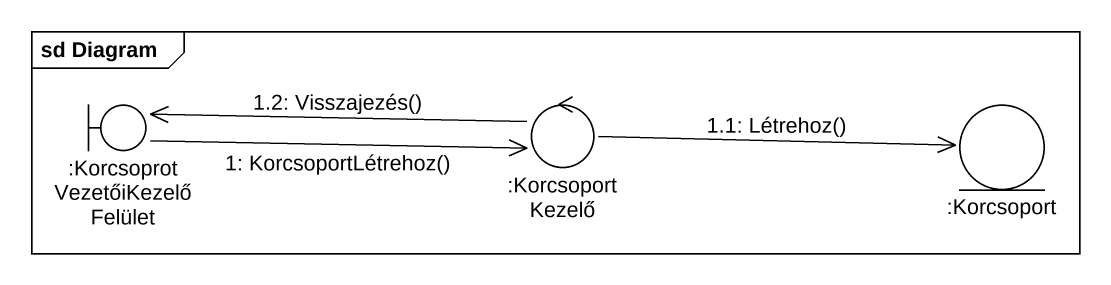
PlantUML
@startuml
mainframe sd Diagram
boundary ":KorcsoprotVezetőiKezelőFelület" as KorcsoprotVezetőiKezelőFelül
control ":KorcsoportKezelő" as KorcsoportKezelő
entity ":Korcsoport" as Korcsoport
KorcsoprotVezetőiKezelőFelül -right-> KorcsoportKezelő : 1: KorcsoportLétrehoz()
KorcsoportKezelő -right-> Korcsoport : 1.1: Létrehoz()
KorcsoportKezelő -left-> KorcsoprotVezetőiKezelőFelül : 1.2: Visszajezés()
@enduml
